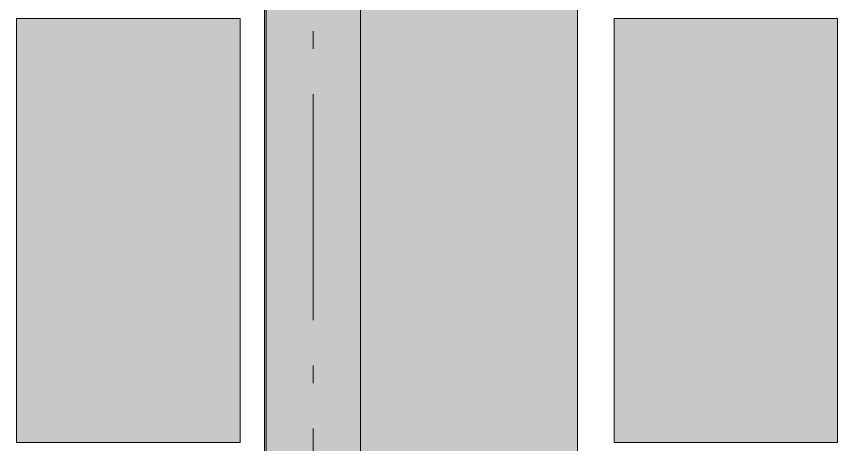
# Model space of a CAD drawing. Header units: metres. Extents: x -5 to 99, y -7 to 102.
# Drawn here: x 34.456 to 39.073, y 4.685 to 7.091 of the extents above; entities that cross this region are included whole.
import ezdxf

# ---------------------------------------------------------------- set-up
doc = ezdxf.new("R2010")
doc.units = ezdxf.units.M
doc.header["$LTSCALE"] = 0.5
doc.linetypes.add('DASHDOT', pattern=[3.556, 2.54, -0.508, 0, -0.508])
for name, color, linetype, true_color in [('03_ЕНДОВИ', 7, 'Continuous', 0x3f6e95), ('50_МОДУЛІ_ДАХ', 7, 'Continuous', 0x2a5db0), ('52_ПРОХОДИ', 7, 'Continuous', 0x2e8b57)]:
    doc.layers.add(name, color=color, linetype=linetype, true_color=true_color)

msp = doc.modelspace()

# ---------------------------------------------------------------- hatches: boundary and pattern name
at = {"layer": '50_МОДУЛІ_ДАХ', "true_color": 0xcfe0f5}
h = msp.add_hatch(color=7, dxfattribs=at)
h.dxf.hatch_style = 1
h.paths.add_polyline_path([(34.456, 4.696), (35.714, 4.696), (35.714, 7.08), (34.456, 7.08)])
h = msp.add_hatch(color=7, dxfattribs=at)
h.dxf.hatch_style = 1
h.paths.add_polyline_path([(37.816, 4.696), (39.073, 4.696), (39.073, 7.08), (37.816, 7.08)])
at = {"layer": '52_ПРОХОДИ', "true_color": 0xe6f2e3}
h = msp.add_hatch(color=7, dxfattribs=at)
h.dxf.hatch_style = 1
h.paths.add_polyline_path([(35.85, -0.25), (37.61, -0.25), (37.61, 96.34), (35.85, 96.34)])

# ---------------------------------------------------------------- linework, layer by layer
at = {"layer": '03_ЕНДОВИ', "linetype": 'CONTINUOUS', "lineweight": 9}
for points in [[(35.86, -0.25), (35.86, 96.34)], [(36.39, -0.25), (36.39, 96.34)]]:
    msp.add_lwpolyline(points, dxfattribs=at)
at = {"layer": '03_ЕНДОВИ', "linetype": 'DASHDOT', "lineweight": 15}
msp.add_lwpolyline([(36.125, -0.25), (36.125, 96.34)], dxfattribs=at)
at = {"layer": '50_МОДУЛІ_ДАХ', "linetype": 'CONTINUOUS', "lineweight": 9}
for points in [[(34.456, 4.696), (35.714, 4.696), (35.714, 7.08), (34.456, 7.08)], [(37.816, 4.696), (39.073, 4.696), (39.073, 7.08), (37.816, 7.08)]]:
    msp.add_lwpolyline(points, close=True, dxfattribs=at)
at = {"layer": '52_ПРОХОДИ', "linetype": 'CONTINUOUS', "lineweight": 0}
msp.add_lwpolyline([(35.85, -0.25), (37.61, -0.25), (37.61, 96.34), (35.85, 96.34)], close=True, dxfattribs=at)

doc.saveas('drawing.dxf')
